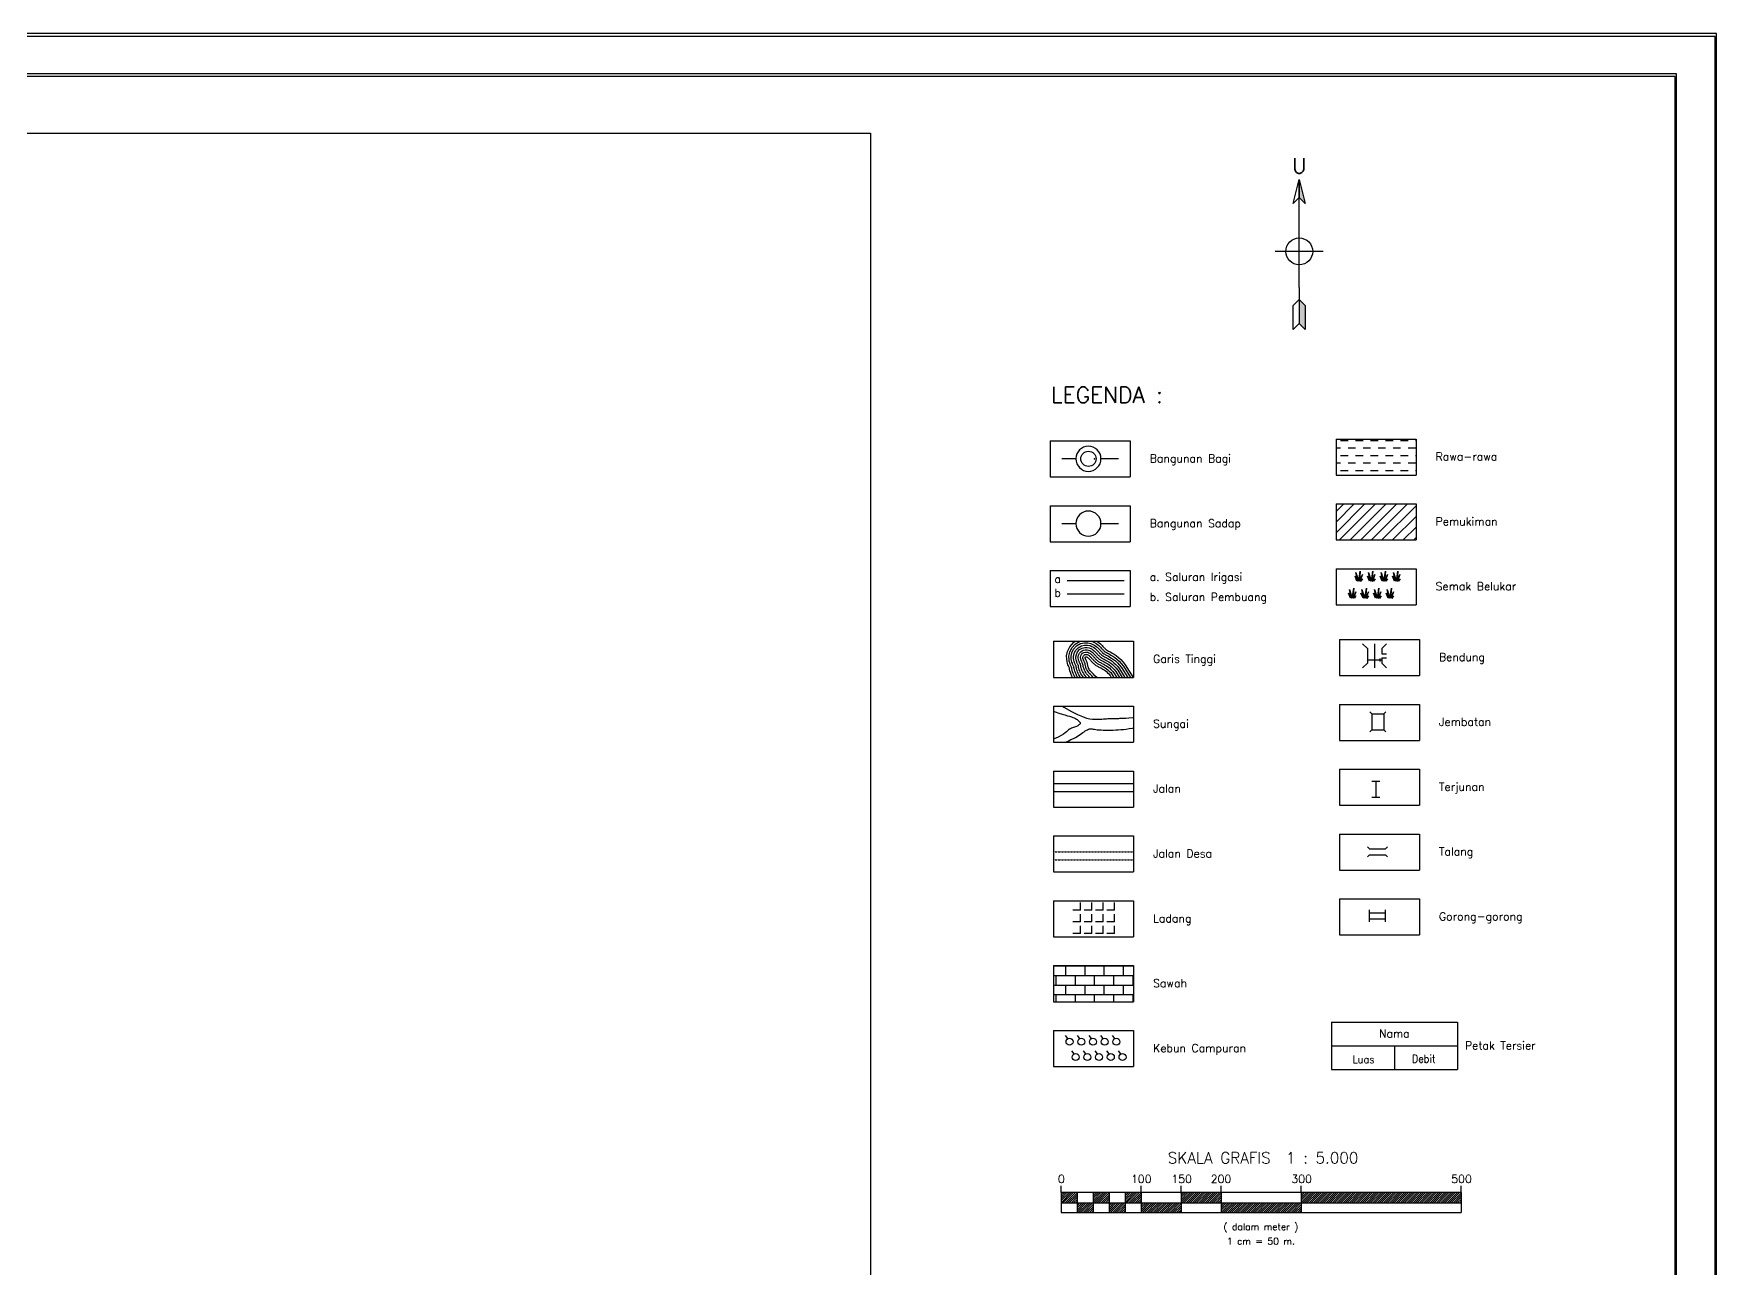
# Model space of a CAD drawing. Header units: inches. Extents: x 7347 to 11552, y 1019 to 3989.
# Drawn here: x 9449 to 11552, y 2447 to 3989 of the extents above; entities that cross this region are included whole.
import ezdxf
from ezdxf.enums import TextEntityAlignment as Align

# ---------------------------------------------------------------- set-up
doc = ezdxf.new("R2010")
doc.units = ezdxf.units.IN
doc.header["$MEASUREMENT"] = 0
doc.linetypes.add('DASHED2', pattern=[0.375, 0.25, -0.125])
for name, color, linetype in [('BANGUNAN', 7, 'Continuous'), ('GRID', 7, 'Continuous'), ('KOP', 7, 'Continuous'), ('LINE', 7, 'Continuous'), ('petak-tersier', 7, 'Continuous')]:
    doc.layers.add(name, color=color, linetype=linetype)
doc.styles.add('C10', font='complex', dxfattribs={"height": 4.167})
doc.styles.add('C6', font='complex', dxfattribs={"height": 2.499})
doc.styles.get("Standard").update_dxf_attribs({"font": 'simplex.shx'})
pattern_1 = [(45, (-2558821.5734, -981680.3583), (-1.3258252147, 1.3258252147), [])]

# ---------------------------------------------------------------- blocks, each defined once
blk = doc.blocks.new('kop')
at = {"color": 2}
blk.add_lwpolyline([(-49.29, -9.99), (790.69, -9.99), (790.69, 583.29), (-49.29, 583.29)], close=True, dxfattribs=at)
at = {"color": 6}
blk.add_lwpolyline([(0.65, 0), (780.7, 0), (780.7, 573.3), (0.65, 573.3)], close=True, dxfattribs=at)
blk = doc.blocks.new('sk5000')
at = {"layer": 'KOP', "ltscale": 0.5}
h = blk.add_hatch(dxfattribs=at)
h.set_pattern_fill('ANSI31', color=1, scale=15, style=0)
h.set_pattern_definition(pattern_1)
h.paths.add_polyline_path([(3073.9, 1179.7), (3073.9, 1192.7), (3053.9, 1192.7), (3053.9, 1179.7)])
h = blk.add_hatch(dxfattribs=at)
h.set_pattern_fill('ANSI31', color=1, scale=15, style=0)
h.set_pattern_definition(pattern_1)
h.paths.add_polyline_path([(3093.9, 1167.7), (3093.9, 1179.7), (3073.9, 1179.7), (3073.9, 1167.7)])
h.paths.add_polyline_path([(3093.9, 1192.7), (3093.9, 1179.7), (3113.9, 1179.7), (3113.9, 1192.7)])
h.paths.add_polyline_path([(3113.9, 1179.7), (3113.9, 1167.7), (3133.9, 1167.7), (3133.9, 1179.7)])
h.paths.add_polyline_path([(3153.9, 1179.7), (3153.9, 1192.7), (3133.9, 1192.7), (3133.9, 1179.7)])
h = blk.add_hatch(dxfattribs=at)
h.set_pattern_fill('ANSI31', color=1, scale=15, style=0)
h.set_pattern_definition(pattern_1)
h.paths.add_polyline_path([(3153.9, 1179.7), (3153.9, 1167.7), (3203.9, 1167.7), (3203.9, 1179.7)])
h = blk.add_hatch(dxfattribs=at)
h.set_pattern_fill('ANSI31', color=1, scale=15, style=0)
h.set_pattern_definition(pattern_1)
h.paths.add_polyline_path([(3253.9, 1179.7), (3253.9, 1192.7), (3203.9, 1192.7), (3203.9, 1179.7)])
h = blk.add_hatch(dxfattribs=at)
h.set_pattern_fill('ANSI31', color=1, scale=15, style=0)
h.set_pattern_definition(pattern_1)
h.paths.add_polyline_path([(3353.9, 1167.7), (3353.9, 1179.7), (3253.9, 1179.7), (3253.9, 1167.7)])
h = blk.add_hatch(dxfattribs=at)
h.set_pattern_fill('ANSI31', color=1, scale=15, style=0)
h.set_pattern_definition(pattern_1)
h.paths.add_polyline_path([(3353.9, 1192.7), (3353.9, 1179.7), (3553.9, 1179.7), (3553.9, 1192.7)])
at = {"layer": 'KOP', "color": 2}
for p, q in [((3053.9, 1192.7), (3053.9, 1201)), ((3153.9, 1192.7), (3153.9, 1201)), ((3203.9, 1192.7), (3203.9, 1201.1)), ((3253.9, 1192.7), (3253.9, 1201)), ((3353.9, 1192.7), (3353.9, 1201.1)), ((3553.9, 1192.7), (3553.9, 1201.1)), ((3553.9, 1192.7), (3053.9, 1192.7)), ((3053.9, 1167.7), (3553.9, 1167.7))]:
    blk.add_line(p, q, dxfattribs=at)
at = {"layer": 'KOP', "color": 2, "ltscale": 0.5}
for p, q in [((3053.9, 1192.7), (3053.9, 1167.7)), ((3053.9, 1179.7), (3553.9, 1179.7)), ((3073.9, 1192.7), (3073.9, 1167.7)), ((3093.9, 1192.7), (3093.9, 1167.7)), ((3113.9, 1192.7), (3113.9, 1167.7)), ((3133.9, 1192.7), (3133.9, 1167.7)), ((3153.9, 1192.7), (3153.9, 1167.7)), ((3203.9, 1192.7), (3203.9, 1167.7)), ((3253.9, 1192.7), (3253.9, 1167.7)), ((3353.9, 1192.7), (3353.9, 1167.7)), ((3553.9, 1192.7), (3553.9, 1167.7))]:
    blk.add_line(p, q, dxfattribs=at)
at = {"layer": 'KOP', "color": 3}
for s, height, style, p in [('SKALA GRAFIS  1 : 5.000', 13.89, 'C10', (3306.4, 1229.1)), ('( dalam meter )', 8.33, 'C6', (3303.6, 1145.8)), ('1 cm = 50 m.', 8.33, 'C6', (3303.6, 1127.8))]:
    blk.add_text(s, height=height, dxfattribs=dict(at, style=style)).set_placement(p, align=Align.CENTER)
at = {"layer": 'KOP', "color": 3, "ltscale": 0.5}
for s, p in [('0', (3054.3, 1204.7)), ('100', (3154.1, 1204.7)), ('150', (3204.6, 1204.7)), ('200', (3253.8, 1204.7)), ('300', (3354.5, 1204.7)), ('500', (3554.3, 1204.7))]:
    blk.add_text(s, height=10, dxfattribs=at).set_placement(p, align=Align.CENTER)
blk = doc.blocks.new('ALANG')
at = {"color": 1}
for points in [[(-4.12, 1.58), (-4.72, 3.11), (-3.84, 1.62), (-4.44, 4.2), (-3.55, 1.58), (-3.11, 4.65), (-3.39, 1.58), (-2.5, 3.56), (-3.23, 1.58), (-2.46, 2.3), (-2.95, 1.54)], [(-0.33, 1.58), (-0.93, 3.11), (-0.04, 1.62), (-0.65, 4.2), (0.24, 1.58), (0.68, 4.65), (0.4, 1.58), (1.29, 3.56), (0.56, 1.58), (1.33, 2.3), (0.85, 1.54)], [(3.47, 1.58), (2.86, 3.11), (3.75, 1.62), (3.14, 4.2), (4.03, 1.58), (4.48, 4.65), (4.19, 1.58), (5.08, 3.56), (4.35, 1.58), (5.12, 2.3), (4.64, 1.54)], [(7.26, 1.58), (6.65, 3.11), (7.54, 1.62), (6.93, 4.2), (7.82, 1.58), (8.27, 4.65), (7.98, 1.58), (8.87, 3.56), (8.15, 1.58), (8.92, 2.3), (8.43, 1.54)], [(-6.09, -3.59), (-6.7, -2.06), (-5.81, -3.55), (-6.42, -0.97), (-5.53, -3.59), (-5.08, -0.52), (-5.37, -3.59), (-4.48, -1.61), (-5.2, -3.59), (-4.44, -2.86), (-4.92, -3.63)], [(-2.3, -3.59), (-2.91, -2.06), (-2.02, -3.55), (-2.63, -0.97), (-1.74, -3.59), (-1.29, -0.52), (-1.57, -3.59), (-0.68, -1.61), (-1.41, -3.59), (-0.64, -2.86), (-1.13, -3.63)], [(1.49, -3.59), (0.88, -2.06), (1.77, -3.55), (1.17, -0.97), (2.06, -3.59), (2.5, -0.52), (2.22, -3.59), (3.11, -1.61), (2.38, -3.59), (3.15, -2.86), (2.66, -3.63)], [(5.28, -3.59), (4.67, -2.06), (5.56, -3.55), (4.96, -0.97), (5.85, -3.59), (6.29, -0.52), (6.01, -3.59), (6.9, -1.61), (6.17, -3.59), (6.94, -2.86), (6.45, -3.63)]]:
    blk.add_lwpolyline(points, dxfattribs=at)
blk = doc.blocks.new('KebunCamp')
at = {"color": 2}
for points in [[(-6.66, 2.54), (-7.28, 3.33)], [(-3.56, 2.54), (-4.18, 3.33)], [(-0.46, 2.54), (-1.08, 3.33)], [(2.63, 2.54), (2.01, 3.33)], [(5.73, 2.54), (5.11, 3.33)], [(-5.04, -1.51), (-5.66, -0.72)], [(-1.94, -1.51), (-2.56, -0.72)], [(1.16, -1.51), (0.54, -0.72)], [(4.26, -1.51), (3.64, -0.72)], [(7.36, -1.51), (6.74, -0.72)]]:
    blk.add_lwpolyline(points, dxfattribs=at)
for centre in [(-6.25, 1.71), (-3.15, 1.71), (-0.05, 1.71), (3.05, 1.71), (6.15, 1.71), (-4.63, -2.34), (-1.53, -2.34), (1.57, -2.34), (4.67, -2.34), (7.77, -2.34)]:
    blk.add_circle(centre, 0.924, dxfattribs=at)
blk = doc.blocks.new('LADANG')
at = {"color": 1}
for p, q in [((-4.95, 3.79), (-4.95, 6.33)), ((-1.11, 3.79), (-1.11, 6.33)), ((2.73, 3.79), (2.73, 6.33)), ((6.57, 3.79), (6.57, 6.33)), ((-4.95, 3.79), (-7.49, 3.79)), ((-4.95, -0.16), (-4.95, 2.38)), ((-1.11, 3.79), (-3.65, 3.79)), ((-1.11, -0.16), (-1.11, 2.38)), ((2.73, 3.79), (0.19, 3.79)), ((2.73, -0.16), (2.73, 2.38)), ((6.57, 3.79), (4.03, 3.79)), ((6.57, -0.16), (6.57, 2.38)), ((-4.95, -0.16), (-7.49, -0.16)), ((-4.95, -4.11), (-7.49, -4.11)), ((-4.95, -4.11), (-4.95, -1.57)), ((-1.11, -0.16), (-3.65, -0.16)), ((-1.11, -4.11), (-3.65, -4.11)), ((-1.11, -4.11), (-1.11, -1.57)), ((2.73, -0.16), (0.19, -0.16)), ((2.73, -4.11), (0.19, -4.11)), ((2.73, -4.11), (2.73, -1.57)), ((6.57, -0.16), (4.03, -0.16)), ((6.57, -4.11), (4.03, -4.11)), ((6.57, -4.11), (6.57, -1.57))]:
    blk.add_line(p, q, dxfattribs=at)
blk = doc.blocks.new('BGN8')
at = {"color": 14, "lineweight": 30}
for p, q in [((-0.0025, 0.00125), (-0.002, 0.00075)), ((-0.002, 0.00075), (0.002, 0.00075)), ((0.002, 0.00075), (0.0025, 0.00125)), ((-0.002, -0.00075), (-0.0025, -0.00125)), ((-0.002, -0.00075), (0.002, -0.00075)), ((0.002, -0.00075), (0.0025, -0.00125))]:
    blk.add_line(p, q, dxfattribs=at)
blk = doc.blocks.new('BGN5')
at = {"color": 14, "lineweight": 30}
for p, q in [((-0.002, -0.0015), (-0.002, 0.0015)), ((-0.002, 0.00075), (0.002, 0.00075)), ((0.002, -0.0015), (0.002, 0.0015)), ((-0.002, -0.00075), (0.002, -0.00075))]:
    blk.add_line(p, q, dxfattribs=at)

msp = doc.modelspace()

# ---------------------------------------------------------------- hatches: boundary and pattern name
at = {"layer": 'KOP', "linetype": 'Continuous'}
h = msp.add_hatch(dxfattribs=at)
h.set_pattern_fill('DASH', color=2, scale=375, style=0)
h.set_pattern_definition([(0, (257775.908, 51668.917), (9.375, 9.375), [9.375, -9.375])])
h.paths.add_polyline_path([(11076.6, 3438.2), (11176.6, 3438.2), (11176.6, 3483.2), (11076.6, 3483.2)])
h = msp.add_hatch(dxfattribs=at)
h.set_pattern_fill('ANSI31', color=31, scale=375, style=0)
h.set_pattern_definition([(45, (257775.908, 51668.917), (-6.62912607, 6.62912607), [])])
h.paths.add_polyline_path([(11076.6, 3357.2), (11176.6, 3357.2), (11176.6, 3402.2), (11076.6, 3402.2)])
h = msp.add_hatch(dxfattribs=at)
h.set_pattern_fill('AR-B816', color=2, scale=7.5, style=0)
h.set_pattern_definition([(0, (257422.912, 50849.175), (0, 12), []), (90, (257422.912, 50849.175), (-12, 12), [12, -12])])
h.paths.add_polyline_path([(10723.6, 2780.4), (10823.6, 2780.4), (10823.6, 2825.4), (10723.6, 2825.4)])

# ---------------------------------------------------------------- linework, layer by layer
at = {"color": 15, "lineweight": 30}
for p, q in [((11109.8, 3227.3), (11115.7, 3221.4)), ((11115.7, 3221.4), (11115.7, 3203.2)), ((11124.8, 3227.3), (11124.8, 3197.3)), ((11139.8, 3227.3), (11133.9, 3221.4)), ((11133.9, 3221.4), (11133.9, 3214.8)), ((11109.8, 3197.3), (11115.7, 3203.2)), ((11115.7, 3207.2), (11133.9, 3207.2)), ((11131.4, 3209), (11131.4, 3205.4)), ((11133.9, 3214.8), (11139.8, 3214.8)), ((11133.9, 3209.8), (11133.9, 3203.2)), ((11133.9, 3209.8), (11139.8, 3209.8)), ((11139.8, 3197.3), (11133.9, 3203.2))]:
    msp.add_line(p, q, dxfattribs=at)
at = {"color": 14, "lineweight": 30}
for p, q in [((11121.2, 3139.8), (11118.7, 3142.3)), ((11121.2, 3139.8), (11136.2, 3139.8)), ((11121.2, 3139.8), (11121.2, 3119.8)), ((11136.2, 3139.8), (11138.7, 3142.3)), ((11136.2, 3139.8), (11136.2, 3119.8)), ((11121.2, 3119.8), (11118.7, 3117.3)), ((11121.2, 3119.8), (11136.2, 3119.8)), ((11136.2, 3119.8), (11138.7, 3117.3)), ((11121.4, 3056), (11131.4, 3056)), ((11126.4, 3056), (11126.4, 3036)), ((11121.4, 3036), (11131.4, 3036))]:
    msp.add_line(p, q, dxfattribs=at)
at = {"layer": 'BANGUNAN', "color": 15, "linetype": 'Continuous'}
for centre, major_axis, start_param, end_param in [((10767.2, 3458.5), (-11.1, 11.1), 3.926991, 10.210176), ((10767.2, 3458.5), (6.71, 6.71), 5.497787, 11.780972), ((10767.2, 3377.5), (11.1, 11.1), 5.497787, 11.780972)]:
    msp.add_ellipse(centre, major_axis=major_axis, ratio=1, start_param=start_param, end_param=end_param, dxfattribs=at)
msp.add_point((10774.8, 3458.5), dxfattribs=at)
at = {"layer": 'GRID', "color": 55}
for p, q in [((10733.8, 3458.8), (10751.5, 3458.8)), ((10782.9, 3458.8), (10804.9, 3458.8)), ((10733.8, 3377.7), (10751.5, 3377.7)), ((10782.9, 3377.7), (10804.9, 3377.7))]:
    msp.add_line(p, q, dxfattribs=at)
at = {"layer": 'KOP', "color": 3, "linetype": 'Continuous'}
for p, q in [((10719.4, 3480.8), (10719.4, 3435.8)), ((10719.4, 3480.8), (10819.4, 3480.8)), ((10819.4, 3480.8), (10819.4, 3435.8)), ((11076.6, 3483.2), (11076.6, 3438.2)), ((11076.6, 3483.2), (11176.6, 3483.2)), ((11176.6, 3483.2), (11176.6, 3438.2)), ((10719.4, 3435.8), (10819.4, 3435.8)), ((11076.6, 3438.2), (11176.6, 3438.2)), ((10719.4, 3399.8), (10719.4, 3354.8)), ((10719.4, 3399.8), (10819.4, 3399.8)), ((10819.4, 3399.8), (10819.4, 3354.8)), ((11076.6, 3402.2), (11076.6, 3357.2)), ((11076.6, 3402.2), (11176.6, 3402.2)), ((11176.6, 3402.2), (11176.6, 3357.2)), ((10719.4, 3354.8), (10819.4, 3354.8)), ((11076.6, 3357.2), (11176.6, 3357.2)), ((10719.4, 3318.8), (10719.4, 3273.8)), ((10719.4, 3318.8), (10819.4, 3318.8)), ((10819.4, 3318.8), (10819.4, 3273.8)), ((11076.6, 3321.2), (11076.6, 3276.2)), ((11076.6, 3321.2), (11176.6, 3321.2)), ((11176.6, 3321.2), (11176.6, 3276.2)), ((10719.4, 3273.8), (10819.4, 3273.8)), ((11076.6, 3276.2), (11176.6, 3276.2)), ((10723.6, 3230.5), (10823.6, 3230.5)), ((10723.6, 3230.5), (10723.6, 3185.5)), ((10749.3, 3215.1), (10751.2, 3219)), ((10751.2, 3219), (10754.3, 3222.5)), ((10754.3, 3222.5), (10758.4, 3224.9)), ((10758.4, 3224.9), (10762.5, 3225.8)), ((10762.5, 3225.8), (10766.2, 3225.8)), ((10766.2, 3225.8), (10769.2, 3225.1)), ((10769.2, 3225.1), (10771.6, 3224.1)), ((10771.6, 3224.1), (10773.6, 3223)), ((10773.6, 3223), (10775.1, 3221.8)), ((10775.1, 3221.8), (10776.4, 3220.8)), ((10776.4, 3220.8), (10777.4, 3219.9)), ((10777.4, 3219.9), (10778.3, 3219)), ((10778.3, 3219), (10779, 3218.2)), ((10779, 3218.2), (10779.8, 3217.4)), ((10779.8, 3217.4), (10780.5, 3216.6)), ((10823.6, 3230.5), (10823.6, 3185.5)), ((11080.8, 3232.8), (11180.8, 3232.8)), ((11080.8, 3232.8), (11080.8, 3187.8)), ((11180.8, 3232.8), (11180.8, 3187.8)), ((10748.7, 3211.6), (10749.3, 3215.1)), ((10748.7, 3208.9), (10748.7, 3211.6)), ((10749, 3206.9), (10748.7, 3208.9)), ((10749.4, 3205.3), (10749, 3206.9)), ((10749.8, 3204.1), (10749.4, 3205.3)), ((10750.2, 3203), (10749.8, 3204.1)), ((10750.6, 3202.1), (10750.2, 3203)), ((10750.9, 3201.3), (10750.6, 3202.1)), ((10751.2, 3200.7), (10750.9, 3201.3)), ((10751.5, 3200.1), (10751.2, 3200.7)), ((10751.7, 3199.7), (10751.5, 3200.1)), ((10751.8, 3199.5), (10751.7, 3199.7)), ((10751.8, 3199.4), (10751.8, 3199.5)), ((10751.9, 3199.2), (10751.8, 3199.4)), ((10752, 3198.4), (10751.9, 3199.2)), ((10752.2, 3197.3), (10752, 3198.4)), ((10752.5, 3195.8), (10752.2, 3197.3)), ((10753, 3194.2), (10752.5, 3195.8)), ((10780.5, 3216.6), (10781.1, 3215.9)), ((10781.1, 3215.9), (10781.6, 3215.3)), ((10781.6, 3215.3), (10782.2, 3214.8)), ((10782.2, 3214.8), (10782.6, 3214.3)), ((10782.6, 3214.3), (10783, 3213.9)), ((10783, 3213.9), (10783.4, 3213.6)), ((10783.4, 3213.6), (10783.7, 3213.3)), ((10783.7, 3213.3), (10783.9, 3213.1)), ((10783.9, 3213.1), (10784.2, 3212.9)), ((10784.2, 3212.9), (10784.4, 3212.7)), ((10784.4, 3212.7), (10784.8, 3212.5)), ((10784.8, 3212.5), (10785.4, 3212.2)), ((10785.4, 3212.2), (10786.2, 3211.8)), ((10786.2, 3211.8), (10787.1, 3211.3)), ((10787.1, 3211.3), (10788.2, 3210.7)), ((10788.2, 3210.7), (10789.4, 3210.1)), ((10789.4, 3210.1), (10790.8, 3209.3)), ((10790.8, 3209.3), (10792.5, 3208.4)), ((10792.5, 3208.4), (10794.5, 3207.2)), ((10794.5, 3207.2), (10796.7, 3205.7)), ((10796.7, 3205.7), (10799.1, 3203.8)), ((10799.1, 3203.8), (10801.5, 3201.6)), ((10801.5, 3201.6), (10803.9, 3199)), ((10803.9, 3199), (10806.1, 3196)), ((10806.1, 3196), (10812.8, 3185.5)), ((10723.6, 3185.5), (10823.6, 3185.5)), ((10753.6, 3192.4), (10753, 3194.2)), ((10754.4, 3190.5), (10753.6, 3192.4)), ((10755.4, 3188.6), (10754.4, 3190.5)), ((10756.6, 3186.7), (10755.4, 3188.6)), ((10757.5, 3185.5), (10756.6, 3186.7)), ((11080.8, 3187.8), (11180.8, 3187.8)), ((10723.6, 3149.5), (10723.6, 3104.5)), ((10723.6, 3149.5), (10823.6, 3149.5)), ((10823.6, 3149.5), (10823.6, 3104.5)), ((11080.8, 3151.8), (11080.8, 3106.8)), ((11080.8, 3151.8), (11180.8, 3151.8)), ((11180.8, 3151.8), (11180.8, 3106.8)), ((10723.6, 3104.5), (10823.6, 3104.5)), ((11080.8, 3106.8), (11180.8, 3106.8)), ((11080.8, 3070.8), (11080.8, 3025.8)), ((11080.8, 3070.8), (11180.8, 3070.8)), ((11180.8, 3070.8), (11180.8, 3025.8)), ((10723.6, 3068.5), (10723.6, 3023.5)), ((10723.6, 3068.5), (10823.6, 3068.5)), ((10823.6, 3068.5), (10823.6, 3023.5)), ((10723.6, 3023.5), (10823.6, 3023.5)), ((11080.8, 3025.8), (11180.8, 3025.8)), ((10723.6, 2987.5), (10723.6, 2942.5)), ((10723.6, 2987.5), (10823.6, 2987.5)), ((10823.6, 2987.5), (10823.6, 2942.5)), ((11080.8, 2989.8), (11080.8, 2944.8)), ((11080.8, 2989.8), (11180.8, 2989.8)), ((11180.8, 2989.8), (11180.8, 2944.8)), ((11080.8, 2944.8), (11180.8, 2944.8)), ((10723.6, 2942.5), (10823.6, 2942.5)), ((10723.6, 2906.5), (10723.6, 2861.5)), ((10723.6, 2906.5), (10823.6, 2906.5)), ((10823.6, 2906.5), (10823.6, 2861.5)), ((11080.8, 2908.8), (11080.8, 2863.8)), ((11080.8, 2908.8), (11180.8, 2908.8)), ((11180.8, 2908.8), (11180.8, 2863.8)), ((10723.6, 2861.5), (10823.6, 2861.5)), ((11080.8, 2863.8), (11180.8, 2863.8)), ((10723.6, 2825.4), (10723.6, 2780.4)), ((10723.6, 2825.4), (10823.6, 2825.4)), ((10823.6, 2825.4), (10823.6, 2780.4)), ((10723.6, 2780.4), (10823.6, 2780.4)), ((10723.6, 2744.4), (10723.6, 2699.4)), ((10723.6, 2744.4), (10823.6, 2744.4)), ((10823.6, 2744.4), (10823.6, 2699.4)), ((10723.6, 2699.4), (10823.6, 2699.4))]:
    msp.add_line(p, q, dxfattribs=at)
at = {"layer": 'KOP', "color": 55, "linetype": 'Continuous'}
msp.add_line((10740.6, 3306.4), (10811.7, 3306.4), dxfattribs=at)
at = {"layer": 'KOP', "color": 15, "linetype": 'Continuous'}
msp.add_line((10740.6, 3289.8), (10811.7, 3289.8), dxfattribs=at)
at = {"layer": 'KOP', "color": 1, "linetype": 'Continuous'}
for p, q in [((10740, 3212.3), (10741, 3217.7)), ((10741, 3217.7), (10743.8, 3223.8)), ((10742.9, 3212.1), (10743.8, 3216.8)), ((10743.8, 3223.8), (10748.8, 3229.3)), ((10743.8, 3216.8), (10746.3, 3222.2)), ((10746.3, 3222.2), (10750.6, 3227.1)), ((10746.6, 3216), (10748.7, 3220.6)), ((10748.7, 3220.6), (10752.5, 3224.8)), ((10748.8, 3229.3), (10750.8, 3230.5)), ((10750.6, 3227.1), (10756.2, 3230.3)), ((10752.1, 3214.2), (10753.6, 3217.4)), ((10752.5, 3224.8), (10757.3, 3227.6)), ((10753.6, 3217.4), (10756.2, 3220.2)), ((10756.1, 3215.8), (10758, 3217.9)), ((10756.2, 3230.3), (10757, 3230.5)), ((10756.2, 3220.2), (10759.5, 3222.1)), ((10757.3, 3227.6), (10762.2, 3228.7)), ((10758, 3217.9), (10760.6, 3219.4)), ((10759.5, 3222.1), (10762.8, 3222.9)), ((10760.6, 3219.4), (10763.2, 3220)), ((10761.6, 3216.7), (10763.5, 3217.1)), ((10762.2, 3228.7), (10766.5, 3228.7)), ((10762.8, 3222.9), (10765.8, 3222.9)), ((10763.2, 3220), (10765.5, 3220)), ((10763.5, 3217.1), (10765.1, 3217.1)), ((10765.1, 3217.1), (10766.6, 3216.8)), ((10765.5, 3220), (10767.4, 3219.5)), ((10765.8, 3222.9), (10768.3, 3222.3)), ((10766.5, 3228.7), (10770.1, 3227.9)), ((10767.4, 3219.5), (10769.1, 3218.9)), ((10768.3, 3222.3), (10770.3, 3221.5)), ((10769.1, 3218.9), (10770.4, 3218.1)), ((10770.1, 3227.9), (10772.9, 3226.7)), ((10770.3, 3221.5), (10772, 3220.5)), ((10770.4, 3218.1), (10771.6, 3217.3)), ((10771.3, 3230.5), (10774.1, 3229.3)), ((10771.6, 3217.3), (10772.5, 3216.5)), ((10772, 3220.5), (10773.3, 3219.6)), ((10772.9, 3226.7), (10775.2, 3225.4)), ((10773.3, 3219.6), (10774.4, 3218.6)), ((10774.1, 3229.3), (10776.7, 3227.8)), ((10774.4, 3218.6), (10775.4, 3217.8)), ((10775.2, 3225.4), (10776.9, 3224.1)), ((10775.4, 3217.8), (10776.2, 3217)), ((10776.2, 3217), (10776.9, 3216.2)), ((10776.7, 3227.8), (10778.7, 3226.4)), ((10776.9, 3224.1), (10778.3, 3223)), ((10777.9, 3230.5), (10778.3, 3230.3)), ((10778.3, 3230.3), (10780.5, 3228.7)), ((10778.3, 3223), (10779.4, 3222)), ((10778.7, 3226.4), (10780.2, 3225.2)), ((10779.4, 3222), (10780.3, 3221)), ((10780.2, 3225.2), (10781.4, 3224)), ((10780.3, 3221), (10781.2, 3220.1)), ((10780.5, 3228.7), (10782.1, 3227.3)), ((10781.2, 3220.1), (10781.9, 3219.3)), ((10781.4, 3224), (10782.4, 3223)), ((10781.9, 3219.3), (10782.6, 3218.6)), ((10782.1, 3227.3), (10783.4, 3226.1)), ((10782.4, 3223), (10783.3, 3222.1)), ((10782.6, 3218.6), (10783.2, 3217.9)), ((10783.2, 3217.9), (10783.8, 3217.3)), ((10783.3, 3222.1), (10784, 3221.3)), ((10783.4, 3226.1), (10784.5, 3225.1)), ((10783.8, 3217.3), (10784.3, 3216.8)), ((10784, 3221.3), (10784.7, 3220.5)), ((10784.5, 3225.1), (10785.4, 3224.1)), ((10784.7, 3220.5), (10785.4, 3219.8)), ((10785.4, 3224.1), (10786.2, 3223.3)), ((10785.4, 3219.8), (10785.9, 3219.3)), ((10785.9, 3219.3), (10786.4, 3218.8)), ((10786.2, 3223.3), (10786.9, 3222.5)), ((10786.4, 3218.8), (10786.7, 3218.4)), ((10786.7, 3218.4), (10787, 3218.1)), ((10786.9, 3222.5), (10787.5, 3221.8)), ((10787, 3218.1), (10787.3, 3217.9)), ((10787.3, 3217.9), (10787.4, 3217.7)), ((10787.4, 3217.7), (10787.5, 3217.7)), ((10787.5, 3221.8), (10788, 3221.2)), ((10787.5, 3217.7), (10787.5, 3217.6)), ((10787.5, 3217.7), (10787.5, 3217.7)), ((10787.5, 3217.6), (10787.8, 3217.5)), ((10787.8, 3217.5), (10788.2, 3217.2)), ((10788, 3221.2), (10788.5, 3220.8)), ((10788.2, 3217.2), (10788.9, 3216.9)), ((10788.5, 3220.8), (10788.8, 3220.4)), ((10788.8, 3220.4), (10789.1, 3220.2)), ((10788.9, 3216.9), (10789.8, 3216.4)), ((10789.1, 3220.2), (10789.2, 3220)), ((10789.2, 3220), (10789.3, 3220)), ((10789.3, 3220), (10789.6, 3219.8)), ((10789.6, 3219.8), (10790.3, 3219.4)), ((10790.3, 3219.4), (10791.1, 3219)), ((10791.1, 3219), (10792.2, 3218.4)), ((10792.2, 3218.4), (10793.5, 3217.7)), ((10793.5, 3217.7), (10795, 3216.9)), ((10795, 3216.9), (10796.9, 3215.9)), ((10740.1, 3208.2), (10740, 3212.3)), ((10740.5, 3205.2), (10740.1, 3208.2)), ((10741, 3203), (10740.5, 3205.2)), ((10741.6, 3201.2), (10741, 3203)), ((10742.1, 3199.8), (10741.6, 3201.2)), ((10742.6, 3198.7), (10742.1, 3199.8)), ((10743, 3197.7), (10742.6, 3198.7)), ((10743, 3208.4), (10742.9, 3212.1)), ((10743.3, 3205.8), (10743, 3208.4)), ((10743.4, 3197), (10743, 3197.7)), ((10743.8, 3203.7), (10743.3, 3205.8)), ((10743.4, 3196.8), (10743.4, 3197)), ((10743.7, 3195.6), (10743.4, 3196.8)), ((10744.3, 3202.2), (10743.8, 3203.7)), ((10744.8, 3200.9), (10744.3, 3202.2)), ((10745.3, 3199.8), (10744.8, 3200.9)), ((10745.7, 3198.9), (10745.3, 3199.8)), ((10746, 3198.2), (10745.7, 3198.9)), ((10745.8, 3211.8), (10746.6, 3216)), ((10745.8, 3208.7), (10745.8, 3211.8)), ((10746.2, 3206.3), (10745.8, 3208.7)), ((10746.2, 3197.7), (10746, 3198.2)), ((10746.6, 3204.5), (10746.2, 3206.3)), ((10746.3, 3197.4), (10746.2, 3197.7)), ((10746.5, 3196.1), (10746.3, 3197.4)), ((10746.9, 3194.4), (10746.5, 3196.1)), ((10747.1, 3203.1), (10746.6, 3204.5)), ((10747.5, 3201.9), (10747.1, 3203.1)), ((10747.9, 3201), (10747.5, 3201.9)), ((10748.3, 3200.1), (10747.9, 3201)), ((10748.6, 3199.4), (10748.3, 3200.1)), ((10748.9, 3198.9), (10748.6, 3199.4)), ((10749, 3198.6), (10748.9, 3198.9)), ((10749.1, 3197.9), (10749, 3198.6)), ((10749.4, 3196.7), (10749.1, 3197.9)), ((10749.7, 3195.1), (10749.4, 3196.7)), ((10751.6, 3211.3), (10752.1, 3214.2)), ((10751.6, 3209.1), (10751.6, 3211.3)), ((10751.9, 3207.4), (10751.6, 3209.1)), ((10752.2, 3206.1), (10751.9, 3207.4)), ((10752.6, 3205), (10752.2, 3206.1)), ((10752.9, 3204.1), (10752.6, 3205)), ((10753.3, 3203.3), (10752.9, 3204.1)), ((10753.6, 3202.5), (10753.3, 3203.3)), ((10753.9, 3201.9), (10753.6, 3202.5)), ((10754.1, 3201.4), (10753.9, 3201.9)), ((10754.3, 3200.9), (10754.1, 3201.4)), ((10754.5, 3200.6), (10754.3, 3200.9)), ((10754.5, 3211.1), (10754.9, 3213.3)), ((10754.5, 3209.3), (10754.5, 3211.1)), ((10754.7, 3208), (10754.5, 3209.3)), ((10754.6, 3200.4), (10754.5, 3200.6)), ((10754.6, 3200.2), (10754.6, 3200.4)), ((10754.6, 3200.2), (10754.6, 3200.2)), ((10754.7, 3200.1), (10754.6, 3200.2)), ((10755, 3206.9), (10754.7, 3208)), ((10754.7, 3199.6), (10754.7, 3200.1)), ((10754.9, 3198.9), (10754.7, 3199.6)), ((10754.9, 3213.3), (10756.1, 3215.8)), ((10755, 3197.8), (10754.9, 3198.9)), ((10755.3, 3206), (10755, 3206.9)), ((10755.3, 3196.5), (10755, 3197.8)), ((10755.6, 3205.1), (10755.3, 3206)), ((10755.7, 3195.1), (10755.3, 3196.5)), ((10755.9, 3204.4), (10755.6, 3205.1)), ((10756.2, 3203.7), (10755.9, 3204.4)), ((10756.5, 3203.1), (10756.2, 3203.7)), ((10756.7, 3202.6), (10756.5, 3203.1)), ((10757, 3202.2), (10756.7, 3202.6)), ((10757.1, 3201.8), (10757, 3202.2)), ((10757.3, 3201.5), (10757.1, 3201.8)), ((10757.4, 3201.2), (10757.3, 3201.5)), ((10757.4, 3210.9), (10757.7, 3212.4)), ((10757.4, 3209.6), (10757.4, 3210.9)), ((10757.6, 3208.5), (10757.4, 3209.6)), ((10757.4, 3201), (10757.4, 3201.2)), ((10757.5, 3200.9), (10757.4, 3201)), ((10757.5, 3200.6), (10757.5, 3200.9)), ((10757.6, 3200.1), (10757.5, 3200.6)), ((10757.8, 3207.7), (10757.6, 3208.5)), ((10757.7, 3199.4), (10757.6, 3200.1)), ((10757.7, 3212.4), (10758.5, 3214.1)), ((10757.9, 3198.4), (10757.7, 3199.4)), ((10758, 3206.9), (10757.8, 3207.7)), ((10758.1, 3197.2), (10757.9, 3198.4)), ((10758.3, 3206.2), (10758, 3206.9)), ((10758.5, 3195.9), (10758.1, 3197.2)), ((10758.6, 3205.6), (10758.3, 3206.2)), ((10758.5, 3214.1), (10759.9, 3215.7)), ((10759, 3194.5), (10758.5, 3195.9)), ((10758.9, 3204.9), (10758.6, 3205.6)), ((10759.1, 3204.4), (10758.9, 3204.9)), ((10759.4, 3203.8), (10759.1, 3204.4)), ((10759.6, 3203.4), (10759.4, 3203.8)), ((10759.8, 3202.9), (10759.6, 3203.4)), ((10760, 3202.5), (10759.8, 3202.9)), ((10759.9, 3215.7), (10761.6, 3216.7)), ((10760.1, 3202.2), (10760, 3202.5)), ((10760.2, 3201.8), (10760.1, 3202.2)), ((10760.3, 3201.5), (10760.2, 3201.8)), ((10760.3, 3210.6), (10760.5, 3211.5)), ((10760.3, 3209.8), (10760.3, 3210.6)), ((10760.4, 3209.1), (10760.3, 3209.8)), ((10760.4, 3201.1), (10760.3, 3201.5)), ((10760.6, 3208.5), (10760.4, 3209.1)), ((10760.5, 3200.6), (10760.4, 3201.1)), ((10760.5, 3211.5), (10761, 3212.5)), ((10760.6, 3199.9), (10760.5, 3200.6)), ((10760.8, 3207.8), (10760.6, 3208.5)), ((10760.7, 3199), (10760.6, 3199.9)), ((10761, 3197.9), (10760.7, 3199)), ((10761, 3207.3), (10760.8, 3207.8)), ((10761, 3212.5), (10761.7, 3213.4)), ((10761.2, 3206.7), (10761, 3207.3)), ((10761.3, 3196.8), (10761, 3197.9)), ((10761.5, 3206.1), (10761.2, 3206.7)), ((10761.7, 3195.6), (10761.3, 3196.8)), ((10761.7, 3205.6), (10761.5, 3206.1)), ((10761.7, 3213.4), (10762.7, 3214)), ((10762, 3205.1), (10761.7, 3205.6)), ((10762.2, 3204.6), (10762, 3205.1)), ((10762.4, 3204.1), (10762.2, 3204.6)), ((10762.7, 3203.6), (10762.4, 3204.1)), ((10762.7, 3214), (10763.8, 3214.2)), ((10762.8, 3203.1), (10762.7, 3203.6)), ((10763, 3202.7), (10762.8, 3203.1)), ((10763.1, 3202.2), (10763, 3202.7)), ((10763.2, 3201.7), (10763.1, 3202.2)), ((10763.3, 3201.1), (10763.2, 3201.7)), ((10763.4, 3200.4), (10763.3, 3201.1)), ((10763.6, 3199.5), (10763.4, 3200.4)), ((10763.8, 3198.7), (10763.6, 3199.5)), ((10763.8, 3214.2), (10764.8, 3214.2)), ((10764, 3197.7), (10763.8, 3198.7)), ((10764.4, 3196.6), (10764, 3197.7)), ((10764.9, 3195.5), (10764.4, 3196.6)), ((10764.8, 3214.2), (10765.7, 3214)), ((10765.7, 3214), (10766.5, 3213.7)), ((10766.5, 3213.7), (10767.3, 3213.2)), ((10766.6, 3216.8), (10767.8, 3216.3)), ((10767.3, 3213.2), (10768, 3212.7)), ((10767.8, 3216.3), (10768.9, 3215.7)), ((10768, 3212.7), (10768.7, 3212.1)), ((10768.7, 3212.1), (10769.3, 3211.5)), ((10768.9, 3215.7), (10769.8, 3215)), ((10769.3, 3211.5), (10770, 3210.9)), ((10769.8, 3215), (10770.6, 3214.3)), ((10770, 3210.9), (10770.6, 3210.2)), ((10770.6, 3214.3), (10771.3, 3213.6)), ((10770.6, 3210.2), (10771.2, 3209.5)), ((10771.2, 3209.5), (10771.9, 3208.8)), ((10771.3, 3213.6), (10772, 3212.9)), ((10771.9, 3208.8), (10772.5, 3208.1)), ((10772, 3212.9), (10772.7, 3212.2)), ((10772.5, 3216.5), (10773.3, 3215.7)), ((10772.5, 3208.1), (10773.1, 3207.4)), ((10772.7, 3212.2), (10773.4, 3211.5)), ((10773.1, 3207.4), (10773.7, 3206.8)), ((10773.3, 3215.7), (10774.1, 3214.9)), ((10773.4, 3211.5), (10774, 3210.8)), ((10773.7, 3206.8), (10774.4, 3206.2)), ((10774, 3210.8), (10774.7, 3210.1)), ((10774.1, 3214.9), (10774.8, 3214.2)), ((10774.4, 3206.2), (10775, 3205.6)), ((10774.7, 3210.1), (10775.3, 3209.4)), ((10774.8, 3214.2), (10775.5, 3213.4)), ((10775, 3205.6), (10775.6, 3205)), ((10775.3, 3209.4), (10775.8, 3208.8)), ((10775.5, 3213.4), (10776.2, 3212.7)), ((10775.6, 3205), (10776.2, 3204.4)), ((10775.8, 3208.8), (10776.4, 3208.2)), ((10776.2, 3212.7), (10776.8, 3212)), ((10776.2, 3204.4), (10776.8, 3203.9)), ((10776.4, 3208.2), (10777, 3207.6)), ((10776.8, 3212), (10777.4, 3211.4)), ((10776.8, 3203.9), (10777.5, 3203.4)), ((10776.9, 3216.2), (10777.6, 3215.4)), ((10777, 3207.6), (10777.5, 3207.1)), ((10777.4, 3211.4), (10777.9, 3210.8)), ((10777.5, 3207.1), (10778.1, 3206.6)), ((10777.5, 3203.4), (10778.2, 3203)), ((10777.6, 3215.4), (10778.3, 3214.7)), ((10777.9, 3210.8), (10778.5, 3210.2)), ((10778.1, 3206.6), (10778.6, 3206.2)), ((10778.2, 3203), (10778.9, 3202.5)), ((10778.3, 3214.7), (10778.9, 3214)), ((10778.5, 3210.2), (10779, 3209.7)), ((10778.6, 3206.2), (10779.2, 3205.8)), ((10778.9, 3214), (10779.5, 3213.4)), ((10778.9, 3202.5), (10779.8, 3202)), ((10779, 3209.7), (10779.5, 3209.3)), ((10779.2, 3205.8), (10779.7, 3205.4)), ((10779.5, 3213.4), (10780.1, 3212.8)), ((10779.5, 3209.3), (10779.9, 3208.9)), ((10779.7, 3205.4), (10780.4, 3205)), ((10779.8, 3202), (10780.7, 3201.5)), ((10779.9, 3208.9), (10780.4, 3208.5)), ((10780.1, 3212.8), (10780.5, 3212.3)), ((10780.4, 3208.5), (10780.8, 3208.2)), ((10780.4, 3205), (10781.2, 3204.6)), ((10780.5, 3212.3), (10781, 3211.8)), ((10780.7, 3201.5), (10781.7, 3201)), ((10780.8, 3208.2), (10781.3, 3207.9)), ((10781, 3211.8), (10781.4, 3211.4)), ((10781.2, 3204.6), (10782.1, 3204.1)), ((10781.3, 3207.9), (10781.9, 3207.5)), ((10781.4, 3211.4), (10781.8, 3211.1)), ((10781.7, 3201), (10782.8, 3200.4)), ((10781.8, 3211.1), (10782.2, 3210.8)), ((10781.9, 3207.5), (10782.6, 3207.1)), ((10782.1, 3204.1), (10783, 3203.6)), ((10782.2, 3210.8), (10782.5, 3210.6)), ((10782.5, 3210.6), (10782.9, 3210.3)), ((10782.6, 3207.1), (10783.4, 3206.7)), ((10782.8, 3200.4), (10784, 3199.8)), ((10782.9, 3210.3), (10783.4, 3210)), ((10783, 3203.6), (10784.1, 3203)), ((10783.4, 3210), (10784, 3209.6)), ((10783.4, 3206.7), (10784.4, 3206.1)), ((10784, 3209.6), (10784.8, 3209.2)), ((10784, 3199.8), (10785.3, 3199.1)), ((10784.1, 3203), (10785.3, 3202.4)), ((10784.3, 3216.8), (10784.7, 3216.3)), ((10784.4, 3206.1), (10785.5, 3205.6)), ((10784.7, 3216.3), (10785, 3216)), ((10784.8, 3209.2), (10785.7, 3208.7)), ((10785, 3216), (10785.3, 3215.7)), ((10785.3, 3215.7), (10785.5, 3215.5)), ((10785.3, 3202.4), (10786.7, 3201.7)), ((10785.3, 3199.1), (10786.7, 3198.3)), ((10785.5, 3215.5), (10785.7, 3215.4)), ((10785.5, 3205.6), (10786.7, 3204.9)), ((10785.7, 3215.4), (10785.8, 3215.3)), ((10785.7, 3208.7), (10786.8, 3208.1)), ((10785.8, 3215.3), (10786, 3215.2)), ((10786, 3215.2), (10786.3, 3215)), ((10786.3, 3215), (10786.8, 3214.7)), ((10786.7, 3204.9), (10788.1, 3204.2)), ((10786.7, 3201.7), (10788.2, 3200.8)), ((10786.7, 3198.3), (10788.3, 3197.4)), ((10786.8, 3214.7), (10787.5, 3214.3)), ((10786.8, 3208.1), (10788.1, 3207.5)), ((10787.5, 3214.3), (10788.4, 3213.8)), ((10788.1, 3207.5), (10789.5, 3206.7)), ((10788.1, 3204.2), (10789.6, 3203.3)), ((10788.2, 3200.8), (10789.8, 3199.8)), ((10788.3, 3197.4), (10789.9, 3196.3)), ((10788.4, 3213.8), (10789.5, 3213.3)), ((10789.5, 3213.3), (10790.8, 3212.6)), ((10789.5, 3206.7), (10791.1, 3205.8)), ((10789.6, 3203.3), (10791.4, 3202.3)), ((10789.8, 3216.4), (10790.9, 3215.8)), ((10789.8, 3199.8), (10791.6, 3198.6)), ((10789.9, 3196.3), (10791.6, 3195)), ((10790.8, 3212.6), (10792.2, 3211.8)), ((10790.9, 3215.8), (10792.1, 3215.2)), ((10791.1, 3205.8), (10792.9, 3204.7)), ((10791.4, 3202.3), (10793.3, 3201)), ((10791.6, 3198.6), (10793.5, 3197.2)), ((10792.1, 3215.2), (10793.6, 3214.4)), ((10792.2, 3211.8), (10794, 3210.9)), ((10792.9, 3204.7), (10795, 3203.3)), ((10793.3, 3201), (10795.3, 3199.4)), ((10793.5, 3197.2), (10795.3, 3195.4)), ((10793.6, 3214.4), (10795.4, 3213.4)), ((10794, 3210.9), (10796.1, 3209.6)), ((10795, 3203.3), (10797.2, 3201.6)), ((10795.3, 3199.4), (10797.4, 3197.5)), ((10795.4, 3213.4), (10797.6, 3212)), ((10796.1, 3209.6), (10798.4, 3208)), ((10796.9, 3215.9), (10799.2, 3214.5)), ((10797.2, 3201.6), (10799.4, 3199.6)), ((10797.4, 3197.5), (10799.4, 3195.3)), ((10797.6, 3212), (10800.1, 3210.3)), ((10798.4, 3208), (10801, 3206)), ((10799.2, 3214.5), (10801.8, 3212.7)), ((10799.4, 3199.6), (10801.6, 3197.2)), ((10800.1, 3210.3), (10802.8, 3208.2)), ((10801, 3206), (10803.5, 3203.7)), ((10801.6, 3197.2), (10803.8, 3194.4)), ((10801.8, 3212.7), (10804.7, 3210.5)), ((10802.8, 3208.2), (10805.6, 3205.7)), ((10803.5, 3203.7), (10806.1, 3200.9)), ((10804.7, 3210.5), (10807.6, 3207.8)), ((10805.6, 3205.7), (10808.3, 3202.8)), ((10806.1, 3200.9), (10808.5, 3197.7)), ((10807.6, 3207.8), (10810.5, 3204.6)), ((10808.3, 3202.8), (10810.9, 3199.4)), ((10808.5, 3197.7), (10816.3, 3185.5)), ((10810.5, 3204.6), (10813.3, 3201)), ((10810.9, 3199.4), (10819.7, 3185.5)), ((10813.3, 3201), (10823.1, 3185.5)), ((10744.1, 3193.7), (10743.7, 3195.6)), ((10744.7, 3191.6), (10744.1, 3193.7)), ((10745.5, 3189.2), (10744.7, 3191.6)), ((10746.6, 3186.8), (10745.5, 3189.2)), ((10747.2, 3185.5), (10746.6, 3186.8)), ((10747.4, 3192.5), (10746.9, 3194.4)), ((10748.2, 3190.3), (10747.4, 3192.5)), ((10749.2, 3188), (10748.2, 3190.3)), ((10750.4, 3185.7), (10749.2, 3188)), ((10750.2, 3193.3), (10749.7, 3195.1)), ((10750.9, 3191.3), (10750.2, 3193.3)), ((10750.5, 3185.5), (10750.4, 3185.7)), ((10751.8, 3189.3), (10750.9, 3191.3)), ((10752.9, 3187.1), (10751.8, 3189.3)), ((10754, 3185.5), (10752.9, 3187.1)), ((10756.3, 3193.5), (10755.7, 3195.1)), ((10757, 3191.8), (10756.3, 3193.5)), ((10757.9, 3190), (10757, 3191.8)), ((10759, 3188.3), (10757.9, 3190)), ((10759.6, 3193), (10759, 3194.5)), ((10760.3, 3186.5), (10759, 3188.3)), ((10760.5, 3191.5), (10759.6, 3193)), ((10761.2, 3185.5), (10760.3, 3186.5)), ((10761.4, 3189.9), (10760.5, 3191.5)), ((10762.6, 3188.3), (10761.4, 3189.9)), ((10762.3, 3194.3), (10761.7, 3195.6)), ((10763, 3192.9), (10762.3, 3194.3)), ((10764, 3186.7), (10762.6, 3188.3)), ((10763.8, 3191.5), (10763, 3192.9)), ((10764.9, 3190.1), (10763.8, 3191.5)), ((10765, 3185.5), (10764, 3186.7)), ((10765.5, 3194.4), (10764.9, 3195.5)), ((10766.1, 3188.6), (10764.9, 3190.1)), ((10766.3, 3193.2), (10765.5, 3194.4)), ((10767.6, 3187), (10766.1, 3188.6)), ((10767.2, 3191.9), (10766.3, 3193.2)), ((10768.3, 3190.5), (10767.2, 3191.9)), ((10769.1, 3185.5), (10767.6, 3187)), ((10769.7, 3189), (10768.3, 3190.5)), ((10771.4, 3187.3), (10769.7, 3189)), ((10773.3, 3185.5), (10771.4, 3187.3)), ((10791.6, 3195), (10793.3, 3193.4)), ((10793.3, 3193.4), (10795, 3191.5)), ((10795, 3191.5), (10796.6, 3189.4)), ((10795.3, 3195.4), (10797.2, 3193.4)), ((10796.6, 3189.4), (10799.1, 3185.5)), ((10797.2, 3193.4), (10799, 3191.1)), ((10799, 3191.1), (10802.5, 3185.5)), ((10799.4, 3195.3), (10801.4, 3192.7)), ((10801.4, 3192.7), (10806, 3185.5)), ((10803.8, 3194.4), (10809.4, 3185.5))]:
    msp.add_line(p, q, dxfattribs=at)
at = {"layer": 'KOP', "color": 17, "linetype": 'Continuous'}
for p, q in [((10723.6, 3143.4), (10725.7, 3142.6)), ((10725.7, 3142.6), (10730.3, 3140.9)), ((10730.3, 3140.9), (10734.3, 3139.6)), ((10734.3, 3139.6), (10737.8, 3138.5)), ((10734.6, 3149.5), (10736.5, 3148.3)), ((10736.5, 3148.3), (10746, 3143)), ((10737.8, 3138.5), (10740.9, 3137.6)), ((10740.9, 3137.6), (10743.6, 3136.9)), ((10743.6, 3136.9), (10745.9, 3136.2)), ((10745.9, 3136.2), (10747.8, 3135.5)), ((10746, 3143), (10753.7, 3139.1)), ((10747.8, 3135.5), (10749.5, 3134.8)), ((10749.5, 3134.8), (10750.9, 3134.1)), ((10750.9, 3134.1), (10752.1, 3133.4)), ((10752.1, 3133.4), (10753.1, 3132.7)), ((10753.7, 3139.1), (10759.9, 3136.4)), ((10759.9, 3136.4), (10764.9, 3134.7)), ((10764.9, 3134.7), (10768.9, 3133.7)), ((10768.9, 3133.7), (10772.1, 3133.3)), ((10772.1, 3133.3), (10774.9, 3133.2)), ((10774.9, 3133.2), (10777.4, 3133.1)), ((10777.4, 3133.1), (10779.8, 3133.2)), ((10779.8, 3133.2), (10782, 3133.3)), ((10782, 3133.3), (10784.1, 3133.4)), ((10784.1, 3133.4), (10786, 3133.5)), ((10786, 3133.5), (10787.9, 3133.7)), ((10787.9, 3133.7), (10789.6, 3133.9)), ((10789.6, 3133.9), (10791.3, 3134)), ((10791.3, 3134), (10793, 3134.1)), ((10793, 3134.1), (10794.6, 3134.2)), ((10794.6, 3134.2), (10796.2, 3134.3)), ((10796.2, 3134.3), (10797.8, 3134.3)), ((10797.8, 3134.3), (10799.3, 3134.3)), ((10799.3, 3134.3), (10800.7, 3134.3)), ((10800.7, 3134.3), (10802.2, 3134.3)), ((10802.2, 3134.3), (10803.6, 3134.3)), ((10803.6, 3134.3), (10805, 3134.3)), ((10805, 3134.3), (10806.6, 3134.4)), ((10806.6, 3134.4), (10808.4, 3134.4)), ((10808.4, 3134.4), (10810.8, 3134.5)), ((10810.8, 3134.5), (10813.9, 3134.7)), ((10813.9, 3134.7), (10817.8, 3134.9)), ((10817.8, 3134.9), (10822.7, 3135.2)), ((10822.7, 3135.2), (10823.6, 3135.3)), ((10733.3, 3112.8), (10729.5, 3110.9)), ((10736, 3114.6), (10733.3, 3112.8)), ((10738.1, 3116.2), (10736, 3114.6)), ((10739.6, 3117.6), (10738.1, 3116.2)), ((10740.9, 3118.8), (10739.6, 3117.6)), ((10742.2, 3119.8), (10740.9, 3118.8)), ((10743.5, 3120.7), (10742.2, 3119.8)), ((10744.9, 3121.4), (10743.5, 3120.7)), ((10746.2, 3122), (10744.9, 3121.4)), ((10747.5, 3122.5), (10746.2, 3122)), ((10748.7, 3123), (10747.5, 3122.5)), ((10749.9, 3123.4), (10748.7, 3123)), ((10751.1, 3123.8), (10749.9, 3123.4)), ((10750.9, 3110.5), (10753.1, 3111.7)), ((10752.1, 3124.2), (10751.1, 3123.8)), ((10753.1, 3124.7), (10752.1, 3124.2)), ((10753.1, 3132.7), (10754, 3132.1)), ((10754, 3125.1), (10753.1, 3124.7)), ((10753.1, 3111.7), (10755, 3112.9)), ((10754, 3132.1), (10754.7, 3131.4)), ((10754.7, 3125.6), (10754, 3125.1)), ((10754.7, 3131.4), (10755.2, 3130.9)), ((10755.4, 3126), (10754.7, 3125.6)), ((10755, 3112.9), (10756.9, 3114.2)), ((10755.2, 3130.9), (10755.8, 3130.3)), ((10756, 3126.5), (10755.4, 3126)), ((10755.8, 3130.3), (10756.2, 3129.9)), ((10756.4, 3126.9), (10756, 3126.5)), ((10756.2, 3129.9), (10756.5, 3129.4)), ((10756.7, 3127.4), (10756.4, 3126.9)), ((10756.5, 3129.4), (10756.8, 3129)), ((10756.9, 3127.8), (10756.7, 3127.4)), ((10756.8, 3129), (10756.9, 3128.6)), ((10756.9, 3128.6), (10757, 3128.2)), ((10757, 3128.2), (10756.9, 3127.8)), ((10756.9, 3114.2), (10758.6, 3115.3)), ((10758.6, 3115.3), (10760.3, 3116.5)), ((10760.3, 3116.5), (10761.9, 3117.6)), ((10761.9, 3117.6), (10763.3, 3118.6)), ((10763.3, 3118.6), (10764.7, 3119.4)), ((10764.7, 3119.4), (10766.1, 3120.1)), ((10766.1, 3120.1), (10767.3, 3120.6)), ((10767.3, 3120.6), (10768.4, 3121)), ((10768.4, 3121), (10769.5, 3121.1)), ((10769.5, 3121.1), (10770.7, 3121.1)), ((10770.7, 3121.1), (10771.9, 3121)), ((10771.9, 3121), (10773.2, 3120.8)), ((10773.2, 3120.8), (10774.6, 3120.6)), ((10774.6, 3120.6), (10776.3, 3120.3)), ((10776.3, 3120.3), (10778.3, 3120.1)), ((10778.3, 3120.1), (10780.6, 3119.9)), ((10780.6, 3119.9), (10783.1, 3119.8)), ((10783.1, 3119.8), (10785.8, 3119.7)), ((10785.8, 3119.7), (10788.8, 3119.6)), ((10788.8, 3119.6), (10791.8, 3119.6)), ((10791.8, 3119.6), (10795, 3119.7)), ((10795, 3119.7), (10798.1, 3119.7)), ((10798.1, 3119.7), (10801.3, 3119.9)), ((10801.3, 3119.9), (10804.4, 3120)), ((10804.4, 3120), (10807.6, 3120.2)), ((10807.6, 3120.2), (10810.9, 3120.5)), ((10810.9, 3120.5), (10814.4, 3120.9)), ((10814.4, 3120.9), (10818.2, 3121.5)), ((10818.2, 3121.5), (10822.3, 3122.2)), ((10822.3, 3122.2), (10823.6, 3122.4)), ((10724.4, 3108.8), (10723.6, 3108.5)), ((10729.5, 3110.9), (10724.4, 3108.8)), ((10738.6, 3104.5), (10742, 3106)), ((10742, 3106), (10745.4, 3107.7)), ((10745.4, 3107.7), (10748.4, 3109.2)), ((10748.4, 3109.2), (10750.9, 3110.5))]:
    msp.add_line(p, q, dxfattribs=at)
at = {"layer": 'KOP', "color": 83, "linetype": 'Continuous'}
for p, q in [((10723.6, 3052.8), (10823.6, 3052.8)), ((10723.6, 3043.1), (10823.6, 3043.1))]:
    msp.add_line(p, q, dxfattribs=at)
at = {"layer": 'KOP', "color": 81, "linetype": 'DASHED2'}
for p, q in [((10723.6, 2967.4), (10823.6, 2967.4)), ((10723.6, 2957.6), (10823.6, 2957.6))]:
    msp.add_line(p, q, dxfattribs=at)
at = {"layer": 'KOP', "color": 2}
msp.add_lwpolyline([(7346.8, 1019.5), (11551.8, 1019.5), (11551.8, 3989.5), (7346.8, 3989.5)], close=True, dxfattribs=at)
at = {"layer": 'KOP', "color": 6}
msp.add_lwpolyline([(7596.8, 1069.5), (11501.8, 1069.5), (11501.8, 3939.5), (7596.8, 3939.5)], close=True, dxfattribs=at)
at = {"layer": 'KOP', "color": 6, "linetype": 'Continuous'}
msp.add_lwpolyline([(7679.1, 3865.2), (10495, 3865.2), (10495, 1349.3), (7679.1, 1349.3)], close=True, dxfattribs=at)
msp.add_lwpolyline([(7679.1, 3865.2), (10495, 3865.2), (10495, 1349.3), (7679.1, 1349.3)], close=True, dxfattribs=at)
at = {"layer": 'KOP', "color": 3, "linetype": 'Continuous'}
msp.add_lwpolyline([(10777.6, 3185.5), (10775.3, 3187.5), (10773.4, 3189.4), (10771.8, 3191), (10770.5, 3192.4), (10769.5, 3193.7), (10768.7, 3194.8), (10768, 3195.8), (10767.5, 3196.8), (10767.1, 3197.7), (10766.8, 3198.5), (10766.6, 3199.4), (10766.4, 3200.1), (10766.3, 3200.8), (10766.2, 3201.5), (10766.1, 3202.2), (10765.9, 3202.9), (10765.8, 3203.5), (10765.6, 3204.1), (10765.3, 3204.7), (10765.1, 3205.2), (10764.9, 3205.8), (10764.6, 3206.3), (10764.4, 3206.8), (10764.1, 3207.3), (10763.9, 3207.8), (10763.7, 3208.3), (10763.5, 3208.8), (10763.4, 3209.2), (10763.3, 3209.6), (10763.2, 3210), (10763.2, 3210.4), (10763.3, 3210.7), (10763.4, 3210.9), (10763.6, 3211.1), (10763.8, 3211.2), (10764.1, 3211.3), (10764.4, 3211.3), (10764.8, 3211.2), (10765.2, 3211), (10765.7, 3210.8), (10766.2, 3210.4), (10766.7, 3210), (10767.3, 3209.4), (10767.9, 3208.9), (10768.5, 3208.2), (10769.1, 3207.6), (10769.7, 3206.9), (10770.4, 3206.2), (10771, 3205.5), (10771.6, 3204.8), (10772.3, 3204.1), (10772.9, 3203.5), (10773.6, 3202.8), (10774.3, 3202.2), (10775.1, 3201.6), (10775.8, 3201.1), (10776.6, 3200.5), (10777.5, 3200), (10778.4, 3199.5), (10779.3, 3199), (10780.3, 3198.4), (10781.4, 3197.9), (10782.6, 3197.2), (10783.9, 3196.6), (10785.3, 3195.8), (10786.7, 3194.9), (10788.2, 3193.9), (10789.7, 3192.7), (10791.2, 3191.3), (10792.8, 3189.7), (10794.2, 3187.7), (10795.7, 3185.5)], dxfattribs=at)
at = {"layer": 'LINE', "color": 7, "linetype": 'Continuous'}
for p, q in [((11023.1, 3777.5), (11030.6, 3807.5)), ((11030.6, 3807.5), (11038.1, 3777.5)), ((11030.6, 3807.5), (11030.6, 3785)), ((11030.6, 3672.5), (11030.6, 3807.5)), ((11030.6, 3785), (11023.1, 3777.5)), ((11038.1, 3777.5), (11030.6, 3785)), ((11060.6, 3717.5), (11000.6, 3717.5)), ((11030.6, 3672.5), (11030.6, 3627.5)), ((11023.1, 3650), (11030.6, 3657.5)), ((11023.1, 3620), (11023.1, 3650)), ((11030.6, 3657.5), (11038.1, 3650)), ((11038.1, 3650), (11038.1, 3620)), ((11030.6, 3627.5), (11023.1, 3620)), ((11038.1, 3620), (11030.6, 3627.5))]:
    msp.add_line(p, q, dxfattribs=at)
msp.add_circle((11030.6, 3717.5), 16.8, dxfattribs=at)
for points in [[(11038.1, 3777.5), (11030.6, 3785), (11030.6, 3807.5)], [(11038.1, 3620), (11030.6, 3627.5), (11038.1, 3650), (11030.6, 3657.5)]]:
    msp.add_solid(points, dxfattribs=at)
at = {"layer": 'petak-tersier', "color": 3}
for p, q in [((11071, 2754.9), (11228.5, 2754.9)), ((11071, 2754.9), (11071, 2695.9)), ((11228.5, 2754.9), (11228.5, 2695.9)), ((11071, 2725.4), (11228.5, 2725.4)), ((11149.8, 2725.4), (11149.8, 2695.9)), ((11071, 2695.9), (11228.5, 2695.9))]:
    msp.add_line(p, q, dxfattribs=at)

# ---------------------------------------------------------------- block references
at = {"layer": 'GRID', "color": 3}
for name, p, xscale, yscale, zscale in [('kop', (7596.8, 1069.5), 5, 5, 5), ('ALANG', (11119.8, 3299.1), 4.133858266868629, 4.133858266868629, 4.133858266868629), ('BGN8', (11128.5, 2967.4), 4999.999998835847, 5000.000000291038, 5000), ('LADANG', (10775.4, 2880.9), 3.690944880945608, 3.690944880945608, 0.007381889763779527), ('BGN5', (11128.3, 2887.7), 4999.999998835847, 5000.000000291038, 5000), ('KebunCamp', (10773.1, 2722.3), 4.724409447808284, 4.724409447808284, 0.04724409448818898)]:
    msp.add_blockref(name, p, dxfattribs=dict(at, xscale=xscale, yscale=yscale, zscale=zscale))
msp.add_blockref('sk5000', (7679.1, 1349.3), dxfattribs=at)

# ---------------------------------------------------------------- texts
at = {"layer": 'KOP', "color": 5, "linetype": 'Continuous'}
msp.add_text('LEGENDA :', height=20, dxfattribs=at).set_placement((10720.4, 3528.2))
at = {"layer": 'KOP', "color": 3, "linetype": 'Continuous'}
for s, p in [('Bangunan Bagi', (10843.8, 3453.9)), ('Rawa-rawa', (11201, 3456.2)), ('Pemukiman', (11201, 3375.2)), ('Bangunan Sadap', (10843.8, 3372.9)), ('a. Saluran Irigasi', (10843.8, 3305.9)), ('Semak Belukar', (11201, 3294.2)), ('b. Saluran Pembuang', (10843.8, 3280.9)), ('Garis Tinggi', (10848, 3203.6)), ('Bendung', (11205.2, 3205.9)), ('Sungai', (10848, 3122.6)), ('Jembatan', (11205.2, 3124.9)), ('Jalan', (10848, 3041.6)), ('Terjunan', (11205.2, 3043.9)), ('Jalan Desa', (10848, 2960.5)), ('Talang', (11205.2, 2962.9)), ('Ladang', (10848, 2879.5)), ('Gorong-gorong', (11205.2, 2881.9)), ('Sawah', (10848, 2798.5)), ('Kebun Campuran', (10848, 2717.5)), ('Petak Tersier', (11237.7, 2720.7))]:
    msp.add_text(s, height=10, dxfattribs=at).set_placement(p)
at = {"layer": 'KOP', "color": 2, "linetype": 'Continuous'}
for s, p in [('a', (10724.6, 3303.4)), ('b', (10724.6, 3286.2))]:
    msp.add_text(s, height=10, dxfattribs=at).set_placement(p)
at = {"layer": 'LINE', "color": 7, "linetype": 'Continuous'}
msp.add_text('U', height=18.8, dxfattribs=at).set_placement((11030.6, 3815), align=Align.CENTER)
at = {"layer": 'petak-tersier', "color": 3}
msp.add_text('Nama', height=9.84, dxfattribs=at).set_placement((11149.5, 2735.7), align=Align.CENTER)
at = {"layer": 'petak-tersier', "color": 3, "width": 0.9}
for s, p in [('Luas', (11110.9, 2703.5)), ('Debit', (11186.1, 2704.2))]:
    msp.add_text(s, height=9.84, dxfattribs=at).set_placement(p, align=Align.CENTER)

doc.saveas('drawing.dxf')
